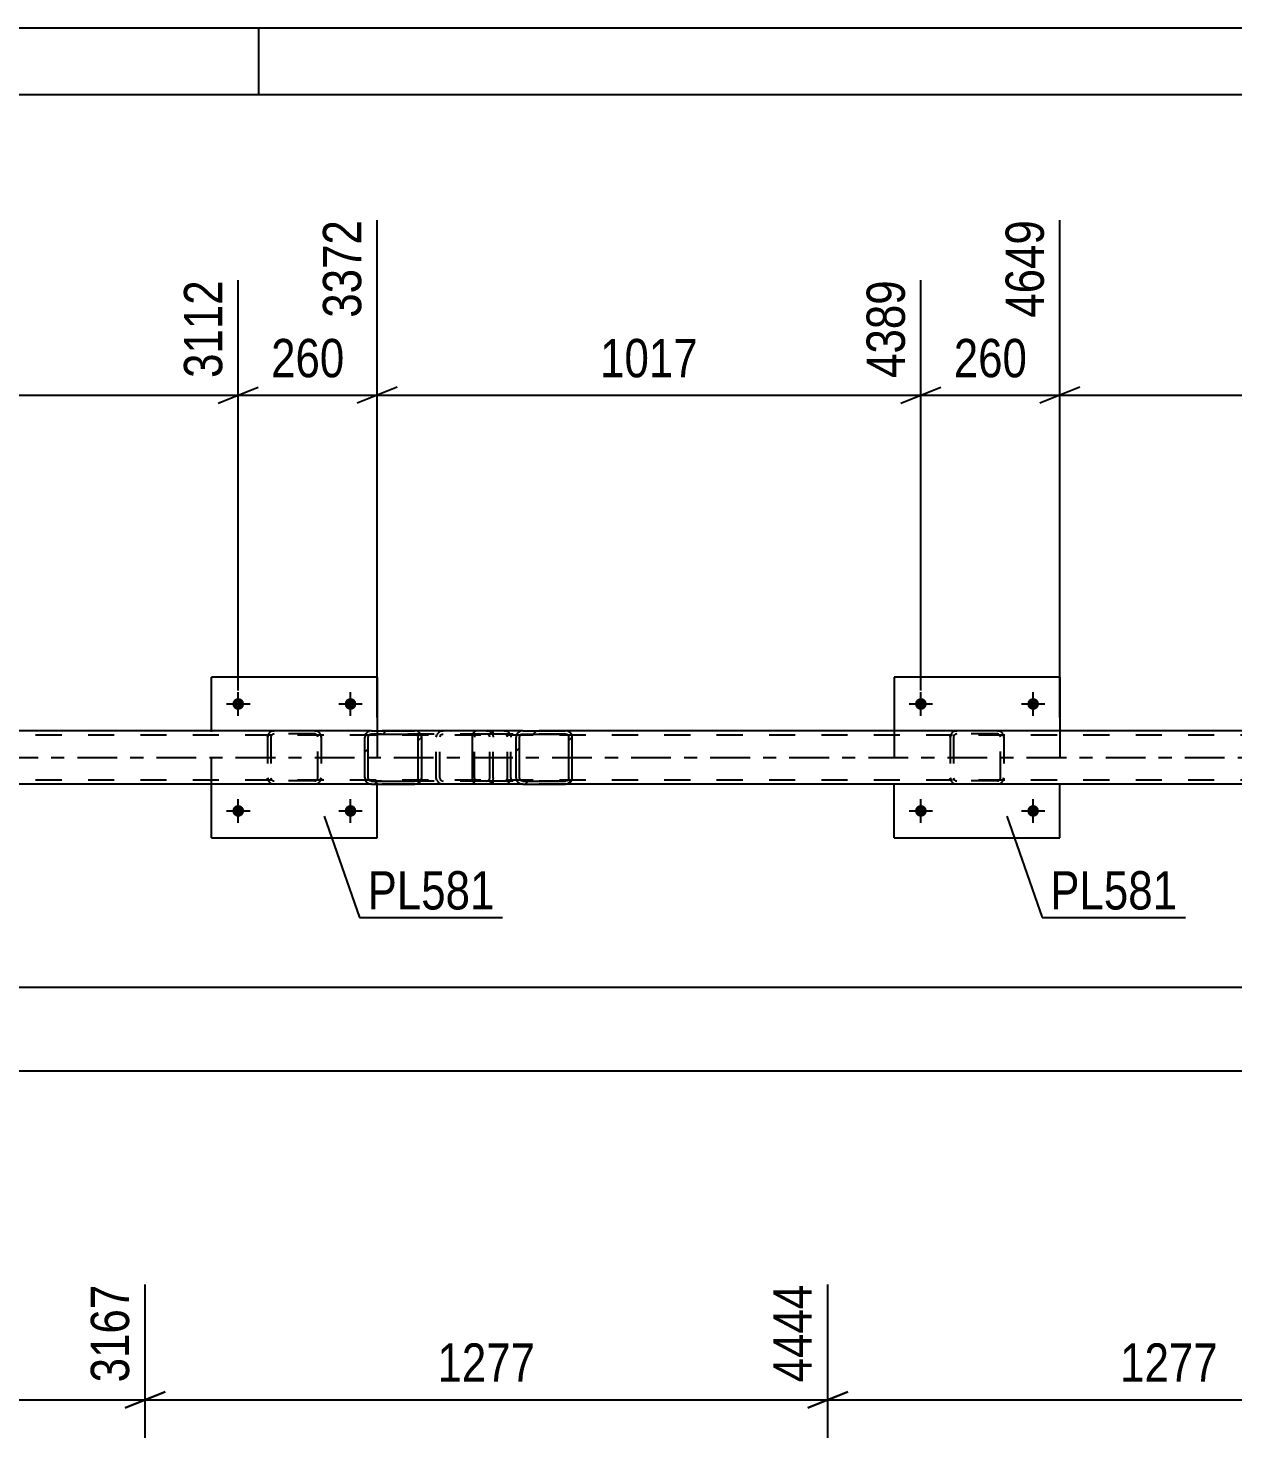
# Model space of a CAD drawing. Header units: millimetres. Extents: x 0 to 841, y 0 to 594.
# Drawn here: x 193.7 to 283.9, y 489.2 to 594 of the extents above; entities that cross this region are included whole.
import ezdxf

# ---------------------------------------------------------------- set-up
doc = ezdxf.new("R2010")
doc.units = ezdxf.units.MM
doc.linetypes.add('DXK_LINE_DOT2', pattern=[3.9198, 1.9599, -1.9599])
doc.linetypes.add('DXK_LINE_DOT3', pattern=[5.9187, 2.979, -0.9799, 0.9799, -0.9799])
doc.styles.add('Arial Narrow', font='ARIALN.TTF', dxfattribs={"height": 0.2})

# ---------------------------------------------------------------- blocks, each defined once
blk = doc.blocks.new('Unknown-318885124-1133')
at = {"color": 5, "linetype": 'Continuous'}
for p, q in [((841, 594), (0, 594)), ((211, 589), (211, 594)), ((836, 589), (5, 589))]:
    blk.add_line(p, q, dxfattribs=at)
blk = doc.blocks.new('Part-318885124-4562 - 4432')
at = {"color": 7, "linetype": 'DXK_LINE_DOT2'}
for p, q in [((262.76, 541.11), (262.73, 540.96)), ((262.73, 540.96), (262.76, 541.09)), ((262.73, 540.96), (262.73, 537.92)), ((262.77, 541.14), (262.76, 541.11)), ((262.76, 541.09), (262.77, 541.14)), ((262.99, 541.05), (262.97, 540.96)), ((262.97, 540.96), (262.97, 537.92)), ((263.04, 541.13), (262.99, 541.05)), ((263.03, 541.4), (263.21, 541.44)), ((263.21, 541.43), (263.03, 541.4)), ((263.12, 541.18), (263.04, 541.13)), ((263.21, 541.2), (263.12, 541.18)), ((266.25, 541.2), (263.21, 541.2)), ((266.25, 541.44), (266.43, 541.4)), ((266.34, 541.18), (266.25, 541.2)), ((266.43, 541.4), (266.26, 541.43)), ((266.42, 541.13), (266.34, 541.18)), ((266.47, 541.05), (266.42, 541.13)), ((266.49, 540.96), (266.47, 541.05)), ((266.49, 537.92), (266.49, 540.96)), ((266.7, 541.11), (266.69, 541.14)), ((266.69, 541.14), (266.7, 541.09)), ((266.73, 540.96), (266.7, 541.11)), ((266.7, 541.09), (266.73, 540.96)), ((266.73, 540.96), (266.73, 537.92)), ((262.73, 537.92), (262.75, 537.83)), ((262.74, 537.85), (262.73, 537.92)), ((262.77, 537.73), (262.74, 537.85)), ((262.75, 537.83), (262.77, 537.73)), ((262.97, 537.92), (262.99, 537.82)), ((262.99, 537.82), (263.04, 537.75)), ((263.04, 537.75), (263.12, 537.69)), ((263.12, 537.69), (263.21, 537.68)), ((266.25, 537.68), (263.21, 537.68)), ((266.25, 537.68), (266.34, 537.69)), ((266.34, 537.69), (266.42, 537.75)), ((266.42, 537.75), (266.47, 537.82)), ((266.47, 537.82), (266.49, 537.92)), ((266.72, 537.85), (266.69, 537.73)), ((266.69, 537.73), (266.71, 537.83)), ((266.71, 537.83), (266.73, 537.92)), ((266.73, 537.92), (266.72, 537.85)), ((263.03, 537.47), (263.21, 537.44)), ((263.21, 537.44), (263.03, 537.47)), ((266.25, 537.44), (263.21, 537.44)), ((266.25, 537.44), (266.43, 537.47)), ((266.43, 537.47), (266.25, 537.44))]:
    blk.add_line(p, q, dxfattribs=at)
at = {"color": 2, "linetype": 'Continuous'}
for p, q in [((266.25, 541.44), (263.21, 541.44)), ((263.21, 541.44), (263.21, 541.43)), ((266.26, 541.43), (266.25, 541.44))]:
    blk.add_line(p, q, dxfattribs=at)
at = {"color": 7, "linetype": 'DXK_LINE_DOT3'}
blk.add_line((264.73, 539.44), (264.73, 539.44), dxfattribs=at)
at = {"color": 7, "linetype": 'DXK_LINE_DOT2'}
for centre, start, end in [((263.21, 540.96), 112.5, 157.5), ((263.21, 540.96), 112.5, 157.5), ((266.25, 540.96), 22.5, 67.5), ((266.25, 540.96), 22.5, 67.5), ((263.21, 537.92), 202.5, 247.5), ((263.21, 537.92), 202.5, 247.5), ((266.25, 537.92), 292.5, 337.5), ((266.25, 537.92), 292.5, 337.5)]:
    blk.add_arc(centre, 0.48, start, end, dxfattribs=at)
blk = doc.blocks.new('Part-318885124-4567 - 4432')
at = {"color": 2, "linetype": 'Continuous'}
for p, q in [((270.93, 545.44), (258.53, 545.44)), ((258.53, 545.44), (258.53, 541.43)), ((270.93, 545.44), (270.93, 541.43)), ((258.53, 533.44), (258.53, 537.43)), ((270.93, 533.44), (270.93, 537.43)), ((258.53, 533.44), (270.93, 533.44))]:
    blk.add_line(p, q, dxfattribs=at)
at = {"color": 7, "linetype": 'DXK_LINE_DOT2'}
for p, q in [((258.53, 541.43), (258.53, 537.43)), ((270.93, 541.43), (270.93, 537.43))]:
    blk.add_line(p, q, dxfattribs=at)
blk = doc.blocks.new('Part-318885124-4653 - 4432')
at = {"linetype": 'Continuous'}
h = blk.add_hatch(dxfattribs=at)
h.set_pattern_fill('', scale=0.7, style=0, pattern_type=0)
h.set_pattern_definition([(45, (234.436, 540.955), (-1.5715, 1.5715), [])])
h.paths.add_polyline_path([(234.44, 537.91), (234.44, 540.95), (234.4, 541.14), (234.29, 541.29), (234.13, 541.4), (233.93, 541.43), (230.75, 541.43), (230.56, 541.4), (230.39, 541.29), (230.28, 541.14), (230.25, 540.95), (230.25, 537.91), (230.28, 537.73), (230.39, 537.58), (230.56, 537.47), (230.75, 537.43), (233.93, 537.43), (234.13, 537.47), (234.29, 537.58), (234.4, 537.73)])
h.paths.add_polyline_path([(234.11, 537.75), (234.03, 537.69), (233.93, 537.67), (230.75, 537.67), (230.65, 537.69), (230.57, 537.75), (230.52, 537.82), (230.5, 537.91), (230.5, 540.95), (230.52, 541.05), (230.57, 541.12), (230.65, 541.18), (230.75, 541.19), (233.93, 541.19), (234.03, 541.18), (234.11, 541.12), (234.17, 541.05), (234.18, 540.95), (234.18, 537.91), (234.17, 537.82)])
at = {"color": 2, "linetype": 'Continuous'}
for p, q in [((226.98, 540.95), (227, 541.14)), ((226.98, 537.91), (226.98, 540.95)), ((227, 541.14), (227.06, 541.29)), ((227.06, 541.29), (227.15, 541.4)), ((227.15, 541.4), (227.26, 541.43)), ((230.75, 541.43), (227.26, 541.43)), ((230.28, 541.14), (230.25, 540.95)), ((230.25, 537.91), (230.25, 540.95)), ((230.5, 540.95), (230.52, 541.05)), ((230.5, 537.91), (230.5, 540.95)), ((230.52, 541.05), (230.57, 541.12)), ((230.75, 541.43), (230.56, 541.4)), ((230.57, 541.12), (230.65, 541.18)), ((230.65, 541.18), (230.75, 541.19)), ((230.75, 541.43), (233.93, 541.43)), ((230.75, 541.19), (233.93, 541.19)), ((234.13, 541.4), (233.93, 541.43)), ((233.93, 541.19), (234.03, 541.18)), ((234.03, 541.18), (234.11, 541.12)), ((234.11, 541.12), (234.17, 541.05)), ((234.17, 541.05), (234.18, 540.95)), ((234.18, 537.91), (234.18, 540.95)), ((234.44, 540.95), (234.4, 541.14)), ((234.44, 537.91), (234.44, 540.95)), ((227, 537.73), (226.98, 537.91)), ((227.06, 537.58), (227, 537.73)), ((227.15, 537.47), (227.06, 537.58)), ((230.25, 537.91), (230.28, 537.73)), ((230.52, 537.82), (230.5, 537.91)), ((230.57, 537.75), (230.52, 537.82)), ((230.65, 537.69), (230.57, 537.75)), ((230.75, 537.67), (230.65, 537.69)), ((230.75, 537.67), (233.93, 537.67)), ((234.03, 537.69), (233.93, 537.67)), ((234.11, 537.75), (234.03, 537.69)), ((234.17, 537.82), (234.11, 537.75)), ((234.18, 537.91), (234.17, 537.82)), ((234.4, 537.73), (234.44, 537.91)), ((227.26, 537.43), (227.15, 537.47)), ((230.75, 537.43), (227.26, 537.43)), ((230.56, 537.47), (230.75, 537.43)), ((230.75, 537.43), (233.93, 537.43)), ((233.93, 537.43), (234.13, 537.47))]:
    blk.add_line(p, q, dxfattribs=at)
at = {"color": 7, "linetype": 'DXK_LINE_DOT2'}
for p, q in [((227.13, 541.05), (227.12, 540.95)), ((227.12, 537.91), (227.12, 540.95)), ((227.16, 541.12), (227.13, 541.05)), ((227.2, 541.18), (227.16, 541.12)), ((227.26, 541.19), (227.2, 541.18)), ((233.93, 541.19), (227.26, 541.19)), ((228.53, 541.19), (228.53, 541.43)), ((229.35, 541.43), (229.54, 541.4)), ((229.44, 541.18), (229.35, 541.19)), ((229.52, 541.12), (229.44, 541.18)), ((229.58, 541.05), (229.52, 541.12)), ((229.6, 540.95), (229.58, 541.05)), ((229.6, 537.91), (229.6, 540.95)), ((229.81, 541.14), (229.85, 540.95)), ((229.85, 537.91), (229.85, 540.95)), ((233.93, 541.43), (230.75, 541.43)), ((227.12, 537.91), (227.13, 537.82)), ((227.13, 537.82), (227.16, 537.75)), ((227.16, 537.75), (227.2, 537.69)), ((227.2, 537.69), (227.26, 537.67)), ((233.93, 537.67), (227.26, 537.67)), ((228.53, 537.43), (228.53, 537.67)), ((229.35, 537.67), (229.44, 537.69)), ((229.44, 537.69), (229.52, 537.75)), ((229.52, 537.75), (229.58, 537.82)), ((229.58, 537.82), (229.6, 537.91)), ((229.85, 537.91), (229.81, 537.73)), ((229.54, 537.47), (229.35, 537.43)), ((233.93, 537.43), (230.75, 537.43))]:
    blk.add_line(p, q, dxfattribs=at)
for centre, start, end in [((229.36, 540.94), 23.8494, 68.8059), ((229.36, 537.93), 291.1941, 336.1506)]:
    blk.add_arc(centre, 0.492, start, end, dxfattribs=at)
at = {"color": 2, "linetype": 'Continuous'}
for centre, start, end in [((230.73, 540.94), 111.1941, 156.1506), ((233.95, 540.94), 23.8494, 68.8059), ((230.73, 537.93), 203.8494, 248.8059), ((233.95, 537.93), 291.1941, 336.1506)]:
    blk.add_arc(centre, 0.492, start, end, dxfattribs=at)
blk = doc.blocks.new('Bolt-318885124-4455 - 4432')
at = {"linetype": 'Continuous'}
for points in [[(260.09, 543.44, -1), (260.97, 543.44, -1)], [(268.49, 543.44, -1), (269.37, 543.44, -1)]]:
    blk.add_hatch(color=1, dxfattribs=at).paths.add_polyline_path(points)
at = {"color": 1, "linetype": 'Continuous'}
for p, q in [((260.53, 542.56), (260.53, 544.32)), ((268.93, 542.56), (268.93, 544.32)), ((259.65, 543.44), (261.41, 543.44)), ((268.05, 543.44), (269.81, 543.44))]:
    blk.add_line(p, q, dxfattribs=at)
blk = doc.blocks.new('Bolt-318885124-4456 - 4432')
at = {"linetype": 'Continuous'}
for points in [[(260.09, 535.44, -1), (260.97, 535.44, -1)], [(268.49, 535.44, -1), (269.37, 535.44, -1)]]:
    blk.add_hatch(color=1, dxfattribs=at).paths.add_polyline_path(points)
at = {"color": 1, "linetype": 'Continuous'}
for p, q in [((260.53, 534.56), (260.53, 536.32)), ((268.93, 534.56), (268.93, 536.32)), ((259.65, 535.44), (261.41, 535.44)), ((268.05, 535.44), (269.81, 535.44))]:
    blk.add_line(p, q, dxfattribs=at)
blk = doc.blocks.new('Bolt-318885124-4457 - 4432')
at = {"linetype": 'Continuous'}
for points in [[(209.01, 543.44, -1), (209.89, 543.44, -1)], [(217.41, 543.44, -1), (218.29, 543.44, -1)]]:
    blk.add_hatch(color=1, dxfattribs=at).paths.add_polyline_path(points)
at = {"color": 1, "linetype": 'Continuous'}
for p, q in [((209.45, 542.56), (209.45, 544.32)), ((217.85, 542.56), (217.85, 544.32)), ((208.57, 543.44), (210.33, 543.44)), ((216.97, 543.44), (218.73, 543.44))]:
    blk.add_line(p, q, dxfattribs=at)
blk = doc.blocks.new('Bolt-318885124-4458 - 4432')
at = {"linetype": 'Continuous'}
for points in [[(209.01, 535.44, -1), (209.89, 535.44, -1)], [(217.41, 535.44, -1), (218.29, 535.44, -1)]]:
    blk.add_hatch(color=1, dxfattribs=at).paths.add_polyline_path(points)
at = {"color": 1, "linetype": 'Continuous'}
for p, q in [((209.45, 534.56), (209.45, 536.32)), ((217.85, 534.56), (217.85, 536.32)), ((208.57, 535.44), (210.33, 535.44)), ((216.97, 535.44), (218.73, 535.44))]:
    blk.add_line(p, q, dxfattribs=at)
blk = doc.blocks.new('Part-318885124-4534 - 4432')
at = {"color": 7, "linetype": 'DXK_LINE_DOT2'}
for p, q in [((748.94, 541.11), (84.96, 541.11)), ((233.93, 541.43), (219.43, 541.43)), ((748.94, 537.75), (84.96, 537.75)), ((233.93, 537.43), (219.43, 537.43))]:
    blk.add_line(p, q, dxfattribs=at)
at = {"color": 2, "linetype": 'Continuous'}
for p, q in [((219.43, 541.43), (148.8, 541.43)), ((304.56, 541.43), (233.93, 541.43)), ((219.43, 537.43), (148.8, 537.43)), ((304.56, 537.43), (233.93, 537.43))]:
    blk.add_line(p, q, dxfattribs=at)
at = {"color": 7, "linetype": 'DXK_LINE_DOT3'}
blk.add_line((84.96, 539.43), (748.94, 539.43), dxfattribs=at)
blk = doc.blocks.new('Part-318885124-4570 - 4432')
at = {"color": 7, "linetype": 'DXK_LINE_DOT2'}
for p, q in [((211.68, 541.11), (211.65, 540.96)), ((211.65, 540.96), (211.68, 541.09)), ((211.65, 540.96), (211.65, 537.92)), ((211.69, 541.14), (211.68, 541.11)), ((211.68, 541.09), (211.69, 541.14)), ((211.91, 541.05), (211.89, 540.96)), ((211.89, 540.96), (211.89, 537.92)), ((211.96, 541.13), (211.91, 541.05)), ((211.95, 541.4), (212.13, 541.44)), ((212.13, 541.43), (211.95, 541.4)), ((212.04, 541.18), (211.96, 541.13)), ((212.13, 541.2), (212.04, 541.18)), ((215.17, 541.2), (212.13, 541.2)), ((215.17, 541.44), (215.35, 541.4)), ((215.35, 541.4), (215.17, 541.43)), ((215.26, 541.18), (215.17, 541.2)), ((215.34, 541.13), (215.26, 541.18)), ((215.39, 541.05), (215.34, 541.13)), ((215.41, 540.96), (215.39, 541.05)), ((215.41, 537.92), (215.41, 540.96)), ((215.62, 541.11), (215.61, 541.14)), ((215.61, 541.14), (215.62, 541.09)), ((215.65, 540.96), (215.62, 541.11)), ((215.62, 541.09), (215.65, 540.96)), ((215.65, 540.96), (215.65, 537.92)), ((211.65, 537.92), (211.67, 537.83)), ((211.66, 537.85), (211.65, 537.92)), ((211.69, 537.73), (211.66, 537.85)), ((211.67, 537.83), (211.69, 537.73)), ((211.89, 537.92), (211.91, 537.82)), ((211.91, 537.82), (211.96, 537.75)), ((211.96, 537.75), (212.04, 537.69)), ((212.04, 537.69), (212.13, 537.68)), ((215.17, 537.68), (212.13, 537.68)), ((215.17, 537.68), (215.26, 537.69)), ((215.26, 537.69), (215.34, 537.75)), ((215.34, 537.75), (215.39, 537.82)), ((215.39, 537.82), (215.41, 537.92)), ((215.64, 537.85), (215.61, 537.73)), ((215.61, 537.73), (215.63, 537.83)), ((215.63, 537.83), (215.65, 537.92)), ((215.65, 537.92), (215.64, 537.85)), ((211.95, 537.47), (212.13, 537.44)), ((212.13, 537.44), (211.95, 537.47)), ((215.17, 537.44), (212.13, 537.44)), ((215.17, 537.44), (215.35, 537.47)), ((215.35, 537.47), (215.17, 537.44))]:
    blk.add_line(p, q, dxfattribs=at)
at = {"color": 2, "linetype": 'Continuous'}
for p, q in [((215.17, 541.44), (212.13, 541.44)), ((212.13, 541.44), (212.13, 541.43)), ((215.17, 541.43), (215.17, 541.44))]:
    blk.add_line(p, q, dxfattribs=at)
at = {"color": 7, "linetype": 'DXK_LINE_DOT3'}
blk.add_line((213.65, 539.44), (213.65, 539.44), dxfattribs=at)
at = {"color": 7, "linetype": 'DXK_LINE_DOT2'}
for centre, start, end in [((212.13, 540.96), 112.5, 157.5), ((212.13, 540.96), 112.5, 157.5), ((215.17, 540.96), 22.5, 67.5), ((215.17, 540.96), 22.5, 67.5), ((212.13, 537.92), 202.5, 247.5), ((212.13, 537.92), 202.5, 247.5), ((215.17, 537.92), 292.5, 337.5), ((215.17, 537.92), 292.5, 337.5)]:
    blk.add_arc(centre, 0.48, start, end, dxfattribs=at)
blk = doc.blocks.new('Part-318885124-4575 - 4432')
at = {"color": 2, "linetype": 'Continuous'}
for p, q in [((219.85, 545.44), (207.45, 545.44)), ((207.45, 541.43), (207.45, 545.44)), ((219.85, 545.44), (219.85, 541.43)), ((207.45, 533.44), (207.45, 537.43)), ((219.85, 533.44), (219.85, 537.43)), ((207.45, 533.44), (219.85, 533.44))]:
    blk.add_line(p, q, dxfattribs=at)
at = {"color": 7, "linetype": 'DXK_LINE_DOT2'}
for p, q in [((207.45, 537.43), (207.45, 541.43)), ((219.85, 541.43), (219.85, 537.43))]:
    blk.add_line(p, q, dxfattribs=at)
blk = doc.blocks.new('Part-318885124-4650 - 4432')
at = {"linetype": 'Continuous'}
h = blk.add_hatch(dxfattribs=at)
h.set_pattern_fill('', scale=0.7, style=0, pattern_type=0)
h.set_pattern_definition([(45, (223.1754, 540.955), (-1.57154, 1.57154), [])])
h.paths.add_polyline_path([(223.18, 537.91), (223.18, 540.95), (223.14, 541.14), (223.03, 541.29), (222.86, 541.4), (222.66, 541.43), (219.43, 541.43), (219.23, 541.4), (219.07, 541.29), (218.96, 541.14), (218.92, 540.95), (218.92, 537.91), (218.96, 537.73), (219.07, 537.58), (219.23, 537.47), (219.43, 537.43), (222.66, 537.43), (222.86, 537.47), (223.03, 537.58), (223.14, 537.73)])
h.paths.add_polyline_path([(222.85, 537.75), (222.76, 537.69), (222.66, 537.67), (219.43, 537.67), (219.33, 537.69), (219.25, 537.75), (219.19, 537.82), (219.17, 537.91), (219.17, 540.95), (219.19, 541.05), (219.25, 541.12), (219.33, 541.18), (219.43, 541.19), (222.66, 541.19), (222.76, 541.18), (222.85, 541.12), (222.9, 541.05), (222.92, 540.95), (222.92, 537.91), (222.9, 537.82)])
at = {"color": 2, "linetype": 'Continuous'}
for p, q in [((218.96, 541.14), (218.92, 540.95)), ((218.92, 537.91), (218.92, 540.95)), ((219.17, 540.95), (219.19, 541.05)), ((219.17, 537.91), (219.17, 540.95)), ((219.19, 541.05), (219.25, 541.12)), ((219.43, 541.43), (219.23, 541.4)), ((219.25, 541.12), (219.33, 541.18)), ((219.33, 541.18), (219.43, 541.19)), ((219.43, 541.43), (222.66, 541.43)), ((219.43, 541.19), (222.66, 541.19)), ((227.26, 541.43), (222.66, 541.43)), ((222.86, 541.4), (222.66, 541.43)), ((222.66, 541.19), (222.76, 541.18)), ((222.76, 541.18), (222.85, 541.12)), ((222.85, 541.12), (222.9, 541.05)), ((222.9, 541.05), (222.92, 540.95)), ((222.92, 537.91), (222.92, 540.95)), ((223.18, 540.95), (223.14, 541.14)), ((223.18, 537.91), (223.18, 540.95)), ((218.92, 537.91), (218.96, 537.73)), ((219.19, 537.82), (219.17, 537.91)), ((219.25, 537.75), (219.19, 537.82)), ((219.33, 537.69), (219.25, 537.75)), ((219.43, 537.67), (219.33, 537.69)), ((219.43, 537.67), (222.66, 537.67)), ((222.76, 537.69), (222.66, 537.67)), ((222.85, 537.75), (222.76, 537.69)), ((222.9, 537.82), (222.85, 537.75)), ((222.92, 537.91), (222.9, 537.82)), ((223.14, 537.73), (223.18, 537.91)), ((219.23, 537.47), (219.43, 537.43)), ((219.43, 537.43), (222.66, 537.43)), ((222.66, 537.43), (222.86, 537.47)), ((227.26, 537.43), (222.66, 537.43))]:
    blk.add_line(p, q, dxfattribs=at)
at = {"color": 7, "linetype": 'DXK_LINE_DOT2'}
for p, q in [((222.66, 541.43), (219.43, 541.43)), ((228.02, 541.19), (219.43, 541.19)), ((224.27, 540.95), (224.31, 541.14)), ((224.27, 537.91), (224.27, 540.95)), ((224.55, 541.05), (224.53, 540.95)), ((224.53, 537.91), (224.53, 540.95)), ((224.61, 541.12), (224.55, 541.05)), ((224.59, 541.4), (224.79, 541.43)), ((224.61, 541.12), (224.63, 541.14)), ((224.63, 541.14), (224.69, 541.18)), ((224.69, 541.18), (224.79, 541.19)), ((228.02, 541.43), (227.26, 541.43)), ((228.02, 541.43), (228.22, 541.4)), ((228.12, 541.18), (228.02, 541.19)), ((228.2, 541.12), (228.12, 541.18)), ((228.26, 541.05), (228.2, 541.12)), ((228.28, 540.95), (228.26, 541.05)), ((228.28, 537.91), (228.28, 540.95)), ((228.49, 541.14), (228.53, 540.95)), ((228.53, 537.91), (228.53, 540.95)), ((228.02, 537.67), (219.43, 537.67)), ((224.31, 537.73), (224.27, 537.91)), ((224.53, 537.91), (224.55, 537.82)), ((224.55, 537.82), (224.61, 537.75)), ((224.61, 537.75), (224.63, 537.73)), ((224.63, 537.73), (224.69, 537.69)), ((224.69, 537.69), (224.79, 537.67)), ((228.02, 537.67), (228.12, 537.69)), ((228.12, 537.69), (228.2, 537.75)), ((228.2, 537.75), (228.26, 537.82)), ((228.26, 537.82), (228.28, 537.91)), ((228.53, 537.91), (228.49, 537.73)), ((222.66, 537.43), (219.43, 537.43)), ((224.79, 537.43), (224.59, 537.47)), ((228.02, 537.43), (227.26, 537.43)), ((228.22, 537.47), (228.02, 537.43))]:
    blk.add_line(p, q, dxfattribs=at)
at = {"color": 2, "linetype": 'Continuous'}
for centre, start, end in [((219.41, 540.93), 110.7583, 155.68), ((222.68, 540.93), 24.32, 69.2417), ((219.41, 537.94), 204.32, 249.2417), ((222.68, 537.94), 290.7583, 335.68)]:
    blk.add_arc(centre, 0.496, start, end, dxfattribs=at)
at = {"color": 7, "linetype": 'DXK_LINE_DOT2'}
for centre, start, end in [((224.77, 540.93), 110.7583, 155.68), ((228.04, 540.93), 24.32, 69.2417), ((224.77, 537.94), 204.32, 249.2417), ((228.04, 537.94), 290.7583, 335.68)]:
    blk.add_arc(centre, 0.496, start, end, dxfattribs=at)
blk = doc.blocks.new('StraightDimension-318885124-4740 - 4432')
at = {"color": 7, "linetype": 'Continuous'}
for p, q in [((168.77, 542.71), (168.77, 579.64)), ((209.45, 544.44), (209.45, 575.14)), ((170.27, 567.13), (167.27, 565.93)), ((207.95, 565.93), (210.95, 567.13)), ((168.77, 566.53), (209.45, 566.53))]:
    blk.add_line(p, q, dxfattribs=at)
at = {"color": 0}
blk.add_wipeout([(193.37, 567.28), (193.37, 571.48), (184.85, 571.48), (184.85, 567.28)], dxfattribs=at)
at = {"color": 3, "style": 'Arial Narrow'}
blk.add_text('1017', height=2.863, dxfattribs=at).set_placement((185.45, 567.88))
at = {"color": 0, "linetype": 'Continuous'}
blk.add_wipeout([(208.85, 575.74), (204.65, 575.74), (204.65, 567.23), (208.85, 567.23)], dxfattribs=at)
at = {"color": 3, "linetype": 'Continuous', "style": 'Arial Narrow'}
blk.add_text('3112', height=2.863, rotation=90.0002, dxfattribs=at).set_placement((208.25, 567.83))
blk = doc.blocks.new('StraightDimension-318885124-4751 - 4432')
at = {"color": 7, "linetype": 'Continuous'}
for p, q in [((219.85, 542.43), (219.85, 579.64)), ((209.45, 544.44), (209.45, 575.14)), ((207.95, 565.93), (210.95, 567.13)), ((221.35, 567.13), (218.35, 565.93)), ((209.45, 566.53), (219.85, 566.53))]:
    blk.add_line(p, q, dxfattribs=at)
at = {"color": 0}
blk.add_wipeout([(217.99, 567.28), (217.99, 571.48), (211.31, 571.48), (211.31, 567.28)], dxfattribs=at)
at = {"color": 3, "style": 'Arial Narrow'}
blk.add_text('260', height=2.863, dxfattribs=at).set_placement((211.91, 567.88))
at = {"color": 0, "linetype": 'Continuous'}
blk.add_wipeout([(219.25, 580.24), (215.05, 580.24), (215.05, 571.73), (219.25, 571.73)], dxfattribs=at)
at = {"color": 3, "linetype": 'Continuous', "style": 'Arial Narrow'}
blk.add_text('3372', height=2.863, rotation=90.0002, dxfattribs=at).set_placement((218.65, 572.33))
blk = doc.blocks.new('StraightDimension-318885124-4764 - 4432')
at = {"color": 7, "linetype": 'Continuous'}
for p, q in [((219.85, 542.43), (219.85, 579.64)), ((260.53, 544.44), (260.53, 575.14)), ((221.35, 567.13), (218.35, 565.93)), ((259.03, 565.93), (262.03, 567.13)), ((219.85, 566.53), (260.53, 566.53))]:
    blk.add_line(p, q, dxfattribs=at)
at = {"color": 0}
blk.add_wipeout([(244.45, 567.28), (244.45, 571.48), (235.93, 571.48), (235.93, 567.28)], dxfattribs=at)
at = {"color": 3, "style": 'Arial Narrow'}
blk.add_text('1017', height=2.863, dxfattribs=at).set_placement((236.53, 567.88))
at = {"color": 0, "linetype": 'Continuous'}
blk.add_wipeout([(259.93, 575.74), (255.73, 575.74), (255.73, 567.23), (259.93, 567.23)], dxfattribs=at)
at = {"color": 3, "linetype": 'Continuous', "style": 'Arial Narrow'}
blk.add_text('4389', height=2.863, rotation=90.0002, dxfattribs=at).set_placement((259.33, 567.83))
blk = doc.blocks.new('StraightDimension-318885124-4777 - 4432')
at = {"color": 7, "linetype": 'Continuous'}
for p, q in [((270.93, 542.43), (270.93, 579.64)), ((260.53, 544.44), (260.53, 575.14)), ((259.03, 565.93), (262.03, 567.13)), ((272.43, 567.13), (269.43, 565.93)), ((260.53, 566.53), (270.93, 566.53))]:
    blk.add_line(p, q, dxfattribs=at)
at = {"color": 0}
blk.add_wipeout([(269.07, 567.28), (269.07, 571.48), (262.39, 571.48), (262.39, 567.28)], dxfattribs=at)
at = {"color": 3, "style": 'Arial Narrow'}
blk.add_text('260', height=2.863, dxfattribs=at).set_placement((262.99, 567.88))
at = {"color": 0, "linetype": 'Continuous'}
blk.add_wipeout([(270.33, 580.24), (266.13, 580.24), (266.13, 571.73), (270.33, 571.73)], dxfattribs=at)
at = {"color": 3, "linetype": 'Continuous', "style": 'Arial Narrow'}
blk.add_text('4649', height=2.863, rotation=90.0002, dxfattribs=at).set_placement((269.73, 572.33))
blk = doc.blocks.new('StraightDimension-318885124-4790 - 4432')
at = {"color": 7, "linetype": 'Continuous'}
for p, q in [((270.93, 542.43), (270.93, 579.64)), ((311.61, 544.44), (311.61, 575.14)), ((272.43, 567.13), (269.43, 565.93)), ((310.11, 565.93), (313.11, 567.13)), ((270.93, 566.53), (311.61, 566.53))]:
    blk.add_line(p, q, dxfattribs=at)
at = {"color": 0}
blk.add_wipeout([(295.53, 567.28), (295.53, 571.48), (287.02, 571.48), (287.02, 567.28)], dxfattribs=at)
at = {"color": 3, "style": 'Arial Narrow'}
blk.add_text('1017', height=2.863, dxfattribs=at).set_placement((287.62, 567.88))
at = {"color": 0, "linetype": 'Continuous'}
blk.add_wipeout([(311.01, 575.74), (306.81, 575.74), (306.81, 567.23), (311.01, 567.23)], dxfattribs=at)
at = {"color": 3, "linetype": 'Continuous', "style": 'Arial Narrow'}
blk.add_text('5666', height=2.863, rotation=90.0002, dxfattribs=at).set_placement((310.41, 567.83))
blk = doc.blocks.new('StraightDimension-318885124-5060 - 4432')
at = {"color": 7, "linetype": 'Continuous'}
blk.add_line((84.32, 515.99), (791.5, 515.99), dxfattribs=at)
blk = doc.blocks.new('StraightDimension-318885124-5081 - 4432')
at = {"color": 7, "linetype": 'Continuous'}
blk.add_line((84.96, 522.25), (790.86, 522.25), dxfattribs=at)
blk = doc.blocks.new('StraightDimension-318885124-3357 - 2027')
at = {"color": 7, "linetype": 'Continuous'}
for p, q in [((202.48, 456.23), (202.48, 500.01)), ((253.56, 456.23), (253.56, 500.01)), ((203.98, 492), (200.98, 490.8)), ((252.06, 490.8), (255.06, 492)), ((202.48, 491.4), (253.56, 491.4))]:
    blk.add_line(p, q, dxfattribs=at)
at = {"color": 0}
blk.add_wipeout([(232.28, 492.15), (232.28, 496.35), (223.76, 496.35), (223.76, 492.15)], dxfattribs=at)
at = {"color": 3, "style": 'Arial Narrow'}
blk.add_text('1277', height=2.863, dxfattribs=at).set_placement((224.36, 492.75))
at = {"color": 0, "linetype": 'Continuous'}
blk.add_wipeout([(252.96, 500.61), (248.76, 500.61), (248.76, 492.1), (252.96, 492.1)], dxfattribs=at)
at = {"color": 3, "linetype": 'Continuous', "style": 'Arial Narrow'}
blk.add_text('4444', height=2.863, rotation=90.0002, dxfattribs=at).set_placement((252.36, 492.7))
blk = doc.blocks.new('StraightDimension-318885124-3347 - 2027')
at = {"color": 7, "linetype": 'Continuous'}
for p, q in [((253.56, 456.23), (253.56, 500.01)), ((304.64, 456.23), (304.64, 500.01)), ((255.06, 492), (252.06, 490.8)), ((303.14, 490.8), (306.14, 492)), ((253.56, 491.4), (304.64, 491.4))]:
    blk.add_line(p, q, dxfattribs=at)
at = {"color": 0}
blk.add_wipeout([(283.36, 492.15), (283.36, 496.35), (274.84, 496.35), (274.84, 492.15)], dxfattribs=at)
at = {"color": 3, "style": 'Arial Narrow'}
blk.add_text('1277', height=2.863, dxfattribs=at).set_placement((275.44, 492.75))
at = {"color": 0, "linetype": 'Continuous'}
blk.add_wipeout([(304.04, 500.61), (299.84, 500.61), (299.84, 492.1), (304.04, 492.1)], dxfattribs=at)
at = {"color": 3, "linetype": 'Continuous', "style": 'Arial Narrow'}
blk.add_text('5721', height=2.863, rotation=90.0002, dxfattribs=at).set_placement((303.44, 492.7))
blk = doc.blocks.new('StraightDimension-318885124-3327 - 2027')
at = {"color": 7, "linetype": 'Continuous'}
for p, q in [((151.4, 456.23), (151.4, 500.01)), ((202.48, 456.23), (202.48, 500.01)), ((152.9, 492), (149.9, 490.8)), ((200.98, 490.8), (203.98, 492)), ((151.4, 491.4), (202.48, 491.4))]:
    blk.add_line(p, q, dxfattribs=at)
at = {"color": 0}
blk.add_wipeout([(181.2, 492.15), (181.2, 496.35), (172.68, 496.35), (172.68, 492.15)], dxfattribs=at)
at = {"color": 3, "style": 'Arial Narrow'}
blk.add_text('1277', height=2.863, dxfattribs=at).set_placement((173.28, 492.75))
at = {"color": 0, "linetype": 'Continuous'}
blk.add_wipeout([(201.88, 500.61), (197.68, 500.61), (197.68, 492.1), (201.88, 492.1)], dxfattribs=at)
at = {"color": 3, "linetype": 'Continuous', "style": 'Arial Narrow'}
blk.add_text('3167', height=2.863, rotation=90.0002, dxfattribs=at).set_placement((201.28, 492.7))
blk = doc.blocks.new('Mark-318885124-4563 - 4432')
at = {"color": 30, "linetype": 'Continuous'}
for p, q in [((266.95, 535.06), (269.61, 527.47)), ((269.61, 527.47), (280.32, 527.47))]:
    blk.add_line(p, q, dxfattribs=at)
at = {"color": 0}
blk.add_wipeout([(279.72, 528.07), (279.72, 531.07), (270.21, 531.07), (270.21, 528.07)], dxfattribs=at)
blk.add_wipeout([(279.72, 528.07), (279.72, 531.07), (270.21, 531.07), (270.21, 528.07)], dxfattribs=at)
at = {"color": 3, "style": 'Arial Narrow'}
blk.add_text('PL581', height=2.863, dxfattribs=at).set_placement((270.21, 528.07))
blk = doc.blocks.new('Mark-318885124-4571 - 4432')
at = {"color": 30, "linetype": 'Continuous'}
for p, q in [((215.87, 535.06), (218.53, 527.47)), ((218.53, 527.47), (229.23, 527.47))]:
    blk.add_line(p, q, dxfattribs=at)
at = {"color": 0}
blk.add_wipeout([(228.63, 528.07), (228.63, 531.07), (219.13, 531.07), (219.13, 528.07)], dxfattribs=at)
blk.add_wipeout([(228.63, 528.07), (228.63, 531.07), (219.13, 531.07), (219.13, 528.07)], dxfattribs=at)
at = {"color": 3, "style": 'Arial Narrow'}
blk.add_text('PL581', height=2.863, dxfattribs=at).set_placement((219.13, 528.07))

msp = doc.modelspace()

# ---------------------------------------------------------------- block references
for name in ['Unknown-318885124-1133', 'Part-318885124-4575 - 4432', 'Part-318885124-4567 - 4432', 'Bolt-318885124-4457 - 4432', 'Bolt-318885124-4455 - 4432', 'Part-318885124-4534 - 4432', 'Part-318885124-4570 - 4432', 'Part-318885124-4650 - 4432', 'Part-318885124-4653 - 4432', 'Part-318885124-4562 - 4432', 'Bolt-318885124-4458 - 4432', 'Bolt-318885124-4456 - 4432']:
    msp.add_blockref(name, (0, 0))

# ---------------------------------------------------------------- next in the draw order: block references
for name in ['StraightDimension-318885124-4740 - 4432', 'StraightDimension-318885124-5060 - 4432', 'StraightDimension-318885124-3357 - 2027']:
    msp.add_blockref(name, (0, 0))

# ---------------------------------------------------------------- next in the draw order: block references
for name in ['StraightDimension-318885124-4751 - 4432', 'StraightDimension-318885124-5081 - 4432', 'StraightDimension-318885124-3327 - 2027', 'StraightDimension-318885124-3347 - 2027']:
    msp.add_blockref(name, (0, 0))

# ---------------------------------------------------------------- next in the draw order: block references
for name in ['StraightDimension-318885124-4764 - 4432', 'Mark-318885124-4571 - 4432', 'Mark-318885124-4563 - 4432']:
    msp.add_blockref(name, (0, 0))

# ---------------------------------------------------------------- next in the draw order: block references
msp.add_blockref('StraightDimension-318885124-4777 - 4432', (0, 0))

# ---------------------------------------------------------------- next in the draw order: block references
msp.add_blockref('StraightDimension-318885124-4790 - 4432', (0, 0))

doc.saveas('drawing.dxf')
